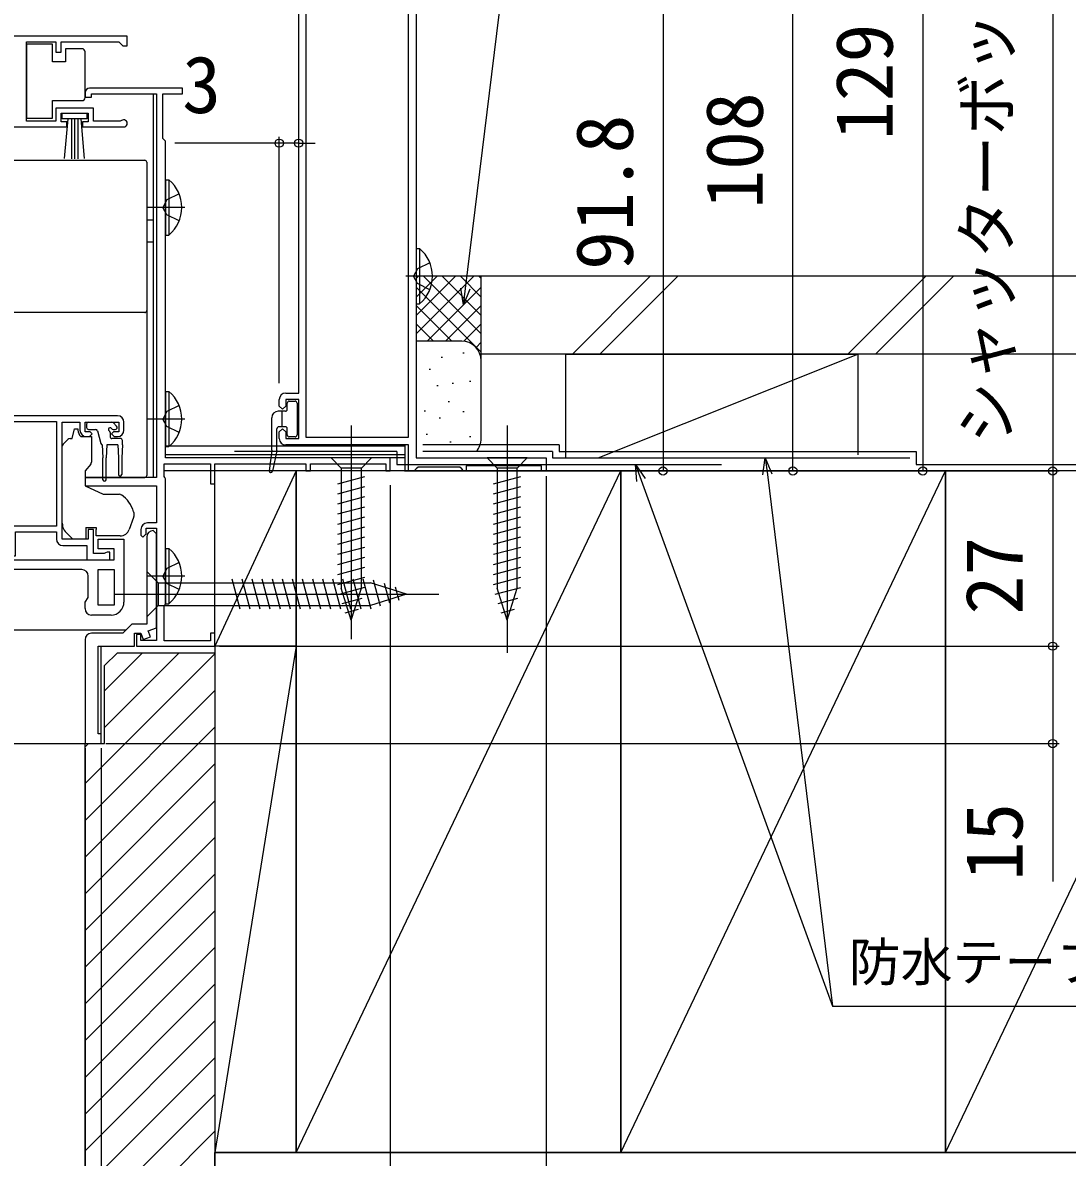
# Model space of a CAD drawing. Units: millimetres, scale not verified. Extents: x -525 to 525, y -783 to 778.
# Drawn here: x 185.4 to 346.2, y -58.5 to 116.4 of the extents above; entities that cross this region are included whole.
import ezdxf
from ezdxf.enums import TextEntityAlignment as Align

# ---------------------------------------------------------------- set-up
doc = ezdxf.new("R2010")
doc.units = ezdxf.units.MM
doc.header["$LTSCALE"] = 4
for name, color, linetype in [('0-2_YKK_11', 7, 'Continuous'), ('0-4_YKK_12', 2, 'Continuous'), ('0-5_YKK_13', 4, 'Continuous'), ('0-7_YKK_D', 6, 'Continuous'), ('0-9_YSS_K', 3, 'Continuous'), ('0-A_YSS_KE', 3, 'Continuous')]:
    doc.layers.add(name, color=color, linetype=linetype)
doc.styles.add('ＭＳ ゴシック', font='')
doc.styles.get('ＭＳ ゴシック').set_extended_font_data('MS Gothic')

msp = doc.modelspace()

# ---------------------------------------------------------------- linework, layer by layer
at = {"layer": '0-2_YKK_11'}
for p, q in [((201.5, 114.3), (167.5, 114.3)), ((201, 53.6), (201, 54.8)), ((194.5, 32.1), (182.5, 32.1)), ((199, 25.1), (196, 25.1))]:
    msp.add_line(p, q, dxfattribs=at)
for points in [[(246, 154.3), (246, 49.3), (266, 49.3), (266, 47.3), (265.3, 47.3), (265.3, 48.1), (253.7, 48.1), (253.7, 47.3), (253.3, 47.3), (253, 47.6), (252.7, 47.9), (246.3, 47.9), (246, 47.6), (245.7, 47.3), (244.8, 47.3), (244.8, 51.3), (225.9, 51.3)], [(225.9, 59.3), (227.9, 59.3), (227.9, 139.1), (206, 139.1), (206, 140.3), (207.1, 140.3), (207.1, 144.842), (207.22, 145.025), (207.22, 145.575), (207.1, 145.758), (207.1, 149.7)], [(200.596, 101.271), (200.402, 101.2), (196.3, 101.2), (196.3, 103.2), (190.5, 103.2), (190.5, 101.2), (186.003, 101.2), (186.003, 113.4), (190.5, 113.4), (190.5, 111.8), (191.3, 111.8), (191.3, 113.4), (200.2, 113.4), (200.5, 113.1), (200.8, 112.8), (201.5, 112.8), (201.5, 114.3)], [(195, 105.6), (195, 104.9), (196, 104.9), (196, 105.4), (206, 105.4)], [(206, 105.4), (206, 46.3), (195, 46.3), (195, 45), (206, 45), (206, 39.3), (204.6, 39.3)], [(207, 105.4), (210, 105.4), (210, 106.3), (195.7, 106.3)], [(203.6, 38.3), (203.6, 37.4), (203.9, 37.1), (204.4, 37.6), (204.4, 38.5), (206, 38.5), (206, 21.2), (203.6, 21.2), (203.6, 22.1), (202.9, 22.1), (202.9, 20.3), (215, 20.3), (215, 22.3), (214.3, 22.3), (214.3, 21.1), (207.2, 21.1), (207.2, 26.454), (207.3, 26.627), (207.4, 26.8), (207.4, 46.1), (207.3, 46.273), (207.2, 46.446), (207.2, 48.4), (214.3, 48.4), (214.3, 45.3), (215, 45.3), (215, 48.4), (229, 48.4), (229, 47.3), (229.7, 47.3), (229.7, 48.4), (241.3, 48.4), (241.3, 47.3), (242, 47.3), (242, 49.3), (207.4, 49.3), (207.4, 98.1), (207.2, 98.3), (207, 98.5), (207, 105.4)], [(167.5, 100.3), (192.2, 100.3), (192.2, 101.1), (191.3, 101.1), (191.3, 102.4), (195.5, 102.4), (195.5, 101.1), (194.6, 101.1), (194.6, 100.3), (200.95, 100.3)], [(224.9, 52.3), (224.9, 53.3), (225.4, 53.8), (225.9, 53.3), (225.9, 52.3), (227.9, 52.3), (227.9, 58.3), (225.9, 58.3), (225.9, 57.3), (225.4, 56.8), (224.9, 57.3), (224.9, 58.3)], [(200, 55.8), (163, 55.8), (163, 54.2), (164.4, 54.2), (164.4, 55), (165.853, 55), (166.076, 54.9), (166.3, 54.8), (179, 54.8), (179, 37.9), (183.4, 37.9), (183.4, 35.1), (181.7, 35.1), (181.7, 35.9), (181, 35.9), (181, 34.2), (184.3, 34.2), (184.3, 37.9), (190.6, 37.9), (190.6, 36.8)], [(191.6, 35.8), (195.3, 35.8), (195.3, 33.6), (198.8, 33.6), (198.8, 34.8), (198.4, 34.8), (198.176, 34.7), (197.953, 34.6), (196.3, 34.6), (196.3, 38.3), (195.5, 38.3), (195.5, 36.8), (191.5, 36.8), (191.5, 54.8), (194.2, 54.8), (194.2, 53.6)], [(195.2, 52.6), (195.7, 52.6), (196.1, 53), (195.8, 53.3), (195, 53.3), (195, 54.8), (200.2, 54.8), (200.2, 53.3), (199.4, 53.3), (199.1, 53), (199.5, 52.6), (200, 52.6)], [(180.5, 33.6), (199.5, 33.6), (199.5, 35.3), (197, 35.3), (197, 36.8), (201, 36.8), (201, 27.1)], [(195, 21.3), (195, 5.3), (197.5, 5.3), (197.5, 6.8), (197, 6.8), (197, 20.3), (202.6, 20.3), (202.6, 22.3), (203.6, 22.3), (203.958, 21.315), (205.086, 21.726), (204.744, 22.666), (206, 23.123), (206, 37.6), (205.5, 38.1)], [(204.5, 37.1), (204.5, 23.7), (202.2, 23.7), (200.8, 22.3), (196, 22.3)], [(195, 26.1), (195, 27.1), (195.5, 27.814), (195.5, 31.1)]]:
    msp.add_lwpolyline(points, dxfattribs=at)
for points in [[(229, 139.1), (229, 52.5), (244.8, 52.5), (244.8, 139.1)], [(179.9, 38.8), (179.9, 54.9), (190.6, 54.9), (190.6, 38.8)], [(199.5, 32.1), (199.5, 26.6), (197, 26.6), (197, 32.1)]]:
    msp.add_lwpolyline(points, close=True, dxfattribs=at)
for centre, radius, start, end in [((195.7, 105.6), 0.7, 90.00001, 179.99999), ((200.95, 100.85), 0.55, 269.99998, 130.11937), ((225.9, 58.3), 1, 90.00001, 179.99999), ((200, 54.8), 1, 0.00001, 89.99999), ((195.2, 53.6), 1, 180.00001, 269.99999), ((200, 53.6), 1, 270.00001, 359.99999), ((225.9, 52.3), 1, 180.00001, 269.99999), ((204.6, 38.3), 1, 90.00001, 179.99999), ((191.6, 36.8), 1, 180.00001, 269.99999), ((205.5, 37.1), 1, 90.00001, 179.99999), ((194.5, 31.1), 1, 0.00001, 89.99999), ((199, 27.1), 2, 270.00001, 359.99999), ((196, 26.1), 1, 180.00001, 269.99999), ((196, 21.3), 1, 90.00001, 179.99999)]:
    msp.add_arc(centre, radius, start, end, dxfattribs=at)
at = {"layer": '0-4_YKK_12'}
for p, q in [((204.5, 86), (205.5, 86)), ((204.5, 82.6), (205.5, 82.6)), ((244.3, 51.1), (207.4, 51.1)), ((244.3, 47.3), (244.3, 51.3)), ((244.3, 49.8), (207.4, 49.8)), ((244.3, 49.3), (207.9, 49.3)), ((244.3, 47.3), (207.2, 47.3)), ((60.75, 22.8), (201.3, 22.8))]:
    msp.add_line(p, q, dxfattribs=at)
for points in [[(205.5, 105.4), (205.5, 86), (205.5, 46.3)], [(60.75, 5.3), (197.5, 5.3), (197.5, 20.3)]]:
    msp.add_lwpolyline(points, dxfattribs=at)
at = {"layer": '0-5_YKK_13'}
for p, q in [((192.003, 112.35), (192.003, 110.35)), ((194.503, 112.35), (192.003, 112.35)), ((192.003, 110.35), (190.003, 110.35)), ((195.003, 104.85), (195.003, 105.35)), ((190.003, 104.35), (194.503, 104.35)), ((191.864, 95.423), (192.4, 101.55)), ((192.9, 101.55), (192.9, 95.4)), ((193.4, 101.55), (193.4, 95.4)), ((193.9, 101.55), (193.9, 95.4)), ((194.936, 95.423), (194.4, 101.55)), ((183.5, 95.163), (204.2, 95.163)), ((204.5, 94.862), (204.5, 93.599)), ((207.4, 92.151), (207.4, 83.651)), ((207.4, 92.151), (207.909, 92.151)), ((207.909, 92.151), (207.909, 83.651)), ((207.4, 89.901), (207.4, 85.901)), ((209.496, 89.976), (207.589, 89.046)), ((210.357, 87.901), (204.68, 87.901)), ((207.589, 89.046), (206.98, 87.901)), ((207.589, 86.756), (206.98, 87.901)), ((209.496, 85.826), (207.589, 86.756)), ((207.4, 83.651), (207.909, 83.651)), ((246, 81.55), (246, 73.05)), ((246, 81.55), (246.509, 81.55)), ((246.509, 81.55), (246.509, 73.05)), ((246, 79.3), (246, 75.3)), ((249.491, 77.3), (244.405, 77.3)), ((246, 73.05), (246.509, 73.05)), ((204.5, 67.753), (204.5, 46.685)), ((207.4, 59.55), (207.4, 51.05)), ((207.4, 59.55), (207.909, 59.55)), ((207.909, 59.55), (207.909, 51.05)), ((226.15, 56.8), (226.15, 57.75)), ((226.45, 58.05), (227.35, 58.05)), ((227.65, 57.75), (227.65, 52.85)), ((207.4, 57.3), (207.4, 53.3)), ((225.85, 56.5), (224.75, 56.5)), ((225.35, 54.1), (225.35, 56.5)), ((195.25, 54.5), (195.25, 54)), ((195.55, 54.8), (199.15, 54.8)), ((199.862, 54.212), (199.362, 54.712)), ((210.357, 55.3), (204.68, 55.3)), ((223.75, 50.519), (223.75, 55.5)), ((236.002, 54.301), (236.002, 21.388)), ((260, 54.3), (260, 19.3)), ((194.369, 52.6), (195.999, 52.6)), ((195.55, 53.7), (196.62, 53.7)), ((195.999, 52.6), (195.999, 48.674)), ((196.91, 53.478), (197.433, 51.522)), ((198.85, 53.239), (198.85, 52.6)), ((199.311, 53.7), (199.65, 53.7)), ((224.55, 50.532), (224.55, 53.8)), ((225.85, 54.1), (224.85, 54.1)), ((225.393, 54.1), (225.35, 54.143)), ((226.15, 52.85), (226.15, 53.8)), ((227.35, 52.55), (226.45, 52.55)), ((191.499, 40.234), (191.499, 51.093)), ((191.646, 51.446), (192.353, 52.154)), ((192.706, 52.3), (192.997, 52.3)), ((197.65, 51.309), (197.75, 49.3)), ((198.35, 51.3), (198.25, 49.3)), ((200.05, 51.3), (198.35, 51.3)), ((200.45, 52.3), (199.15, 52.3)), ((200.05, 51.3), (200.15, 49.3)), ((200.75, 51.3), (200.65, 49.3)), ((200.75, 51.3), (200.75, 52)), ((207.4, 51.05), (207.909, 51.05)), ((197.75, 45.95), (197.75, 49.3)), ((198.25, 45.95), (198.25, 49.3)), ((200.15, 49.3), (200.15, 46.75)), ((200.65, 49.3), (200.65, 46.75)), ((223.748, 50.481), (223.352, 47.331)), ((224.543, 50.469), (223.844, 47.247)), ((239.102, 49.301), (232.902, 49.301)), ((232.902, 49.301), (234.452, 47.751)), ((239.102, 49.301), (237.552, 47.751)), ((263.1, 49.3), (256.9, 49.3)), ((256.9, 49.3), (258.45, 47.75)), ((263.1, 49.3), (261.55, 47.75)), ((234.452, 47.751), (234.452, 29.217)), ((237.552, 47.751), (234.452, 47.751)), ((237.552, 29.217), (237.552, 47.751)), ((258.45, 47.75), (258.45, 29.216)), ((261.55, 47.75), (258.45, 47.75)), ((261.55, 29.216), (261.55, 47.75)), ((194.999, 46.301), (204.2, 46.301)), ((204.5, 46.685), (204.5, 46.601)), ((233.902, 45.325), (238.102, 46.45)), ((257.9, 45.324), (262.1, 46.449)), ((194.999, 45), (197.787, 43.7)), ((233.902, 43.772), (238.102, 44.897)), ((257.9, 43.771), (262.1, 44.896)), ((197.787, 43.7), (200.332, 43.7)), ((200.481, 43.677), (200.332, 43.7)), ((200.481, 43.677), (200.624, 43.606)), ((233.902, 42.219), (238.102, 43.344)), ((257.9, 42.218), (262.1, 43.343)), ((191.499, 39.228), (191.499, 40.234)), ((202.5, 40.877), (202.5, 40.273)), ((233.902, 40.666), (238.102, 41.791)), ((233.902, 39.113), (238.102, 40.238)), ((257.9, 40.665), (262.1, 41.79)), ((257.9, 39.112), (262.1, 40.237)), ((195.099, 38.6), (196.699, 38.6)), ((196.699, 38.6), (196.699, 38.3)), ((202.469, 40.102), (201.808, 38.287)), ((233.902, 37.56), (238.102, 38.685)), ((257.9, 37.559), (262.1, 38.684)), ((233.902, 36.007), (238.102, 37.132)), ((257.9, 36.006), (262.1, 37.131)), ((207.4, 35.35), (207.4, 26.85)), ((207.4, 35.35), (207.909, 35.35)), ((207.909, 35.35), (207.909, 26.85)), ((233.902, 34.454), (238.102, 35.58)), ((257.9, 34.453), (262.1, 35.579)), ((233.902, 32.901), (238.102, 34.027)), ((257.9, 32.9), (262.1, 34.026)), ((204.5, 31.801), (204.5, 24.801)), ((204.5, 31.801), (206.25, 30.051)), ((207.4, 33.1), (207.4, 29.1)), ((233.902, 31.348), (238.102, 32.474)), ((257.9, 31.347), (262.1, 32.473)), ((210.357, 31.1), (204.68, 31.1)), ((206.25, 30.051), (206.25, 26.551)), ((206.25, 30.051), (238.95, 30.051)), ((218.872, 26.001), (217.639, 30.601)), ((220.425, 26.001), (219.192, 30.601)), ((221.978, 26.001), (220.745, 30.601)), ((223.531, 26.001), (222.298, 30.601)), ((225.084, 26.001), (223.851, 30.601)), ((226.637, 26.001), (225.404, 30.601)), ((228.19, 26.001), (226.957, 30.601)), ((229.742, 26.001), (228.51, 30.601)), ((231.295, 26.001), (230.063, 30.601)), ((232.848, 26.001), (231.616, 30.601)), ((234.401, 26.001), (233.169, 30.601)), ((233.902, 29.795), (238.102, 30.921)), ((235.954, 26.001), (234.722, 30.601)), ((237.507, 26.001), (236.274, 30.601)), ((239.058, 26.008), (237.827, 30.601)), ((244.5, 28.301), (238.95, 30.051)), ((240.49, 26.46), (239.412, 30.482)), ((241.922, 26.911), (241.108, 29.947)), ((257.9, 29.794), (262.1, 30.92)), ((199.5, 28.301), (249.5, 28.301)), ((234.16, 28.312), (238.102, 29.368)), ((236.002, 24.301), (234.452, 29.217)), ((236.002, 24.301), (237.552, 29.217)), ((244.5, 28.301), (238.95, 26.551)), ((243.354, 27.363), (242.805, 29.412)), ((258.159, 28.311), (262.1, 29.367)), ((260, 24.3), (258.45, 29.216)), ((260, 24.3), (261.55, 29.216)), ((204.5, 24.801), (206.25, 26.551)), ((206.25, 26.551), (238.95, 26.551)), ((207.4, 26.85), (207.909, 26.85)), ((234.612, 26.88), (237.648, 27.693)), ((258.61, 26.879), (261.646, 27.692)), ((235.063, 25.448), (237.113, 25.997)), ((259.062, 25.447), (261.112, 25.996))]:
    msp.add_line(p, q, dxfattribs=at)
for points in [[(190.003, 110.35), (190.003, 113.05), (186.003, 113.05), (186.003, 101.65)], [(195.003, 105.35), (195.003, 111.35), (195.003, 111.85)], [(186.003, 101.65), (190.003, 101.65), (190.003, 104.35)], [(204.5, 93.599), (204.5, 93.571), (204.5, 93.511), (204.5, 93.421), (204.5, 93.302), (204.5, 93.156), (204.5, 92.987), (204.5, 92.798), (204.5, 92.59), (204.5, 92.371), (204.5, 92.141), (204.5, 91.906)], [(204.5, 91.906), (204.5, 89.305), (204.5, 86.703), (204.5, 84.101), (204.5, 81.499), (204.5, 78.898), (204.5, 76.296), (204.5, 73.694)], [(248.096, 79.375), (246.189, 78.445), (245.58, 77.3)], [(248.096, 75.225), (246.189, 76.155), (245.58, 77.3)], [(204.5, 73.694), (204.5, 73.46), (204.5, 73.231), (204.5, 73.011), (204.5, 72.805), (204.5, 72.615), (204.5, 72.445), (204.5, 72.3), (204.5, 72.18), (204.5, 72.089), (204.5, 72.029), (204.5, 72)], [(204.2, 71.701), (197.3, 71.706), (190.4, 71.707), (183.5, 71.703)], [(204.5, 72), (204.5, 71.336), (204.5, 67.753)], [(209.496, 57.375), (207.589, 56.445), (206.98, 55.3)], [(209.496, 53.225), (207.589, 54.155), (206.98, 55.3)], [(192.997, 52.3), (193.399, 53.8), (193.899, 53.8), (193.899, 53.6)], [(195.882, 48.352), (194.999, 47.3), (194.999, 45)], [(195.099, 38.6), (195.099, 36.8), (193.099, 36.8), (192.085, 37.814)], [(200.399, 37.3), (196.699, 37.3), (196.699, 38.3)], [(209.496, 33.175), (207.589, 32.245), (206.98, 31.1)], [(209.496, 29.025), (207.589, 29.955), (206.98, 31.1)]]:
    msp.add_lwpolyline(points, dxfattribs=at)
msp.add_lwpolyline([(195.3, 101.55), (191.5, 101.55), (191.5, 102.4), (195.3, 102.4)], close=True, dxfattribs=at)
for centre, radius, start, end in [((194.503, 111.85), 0.5, 0.00001, 90), ((194.503, 104.85), 0.5, 270, 359.99995), ((204.369, 87.901), 5.531, 309.79413, 50.20587), ((242.969, 77.3), 5.531, 309.79413, 50.20587), ((204.2, 72.001), 0.3, 269.96096, 359.96055), ((204.369, 55.3), 5.531, 309.79413, 50.20587), ((226.45, 57.75), 0.3, 90, 180), ((227.35, 57.75), 0.3, 0, 90), ((224.75, 55.5), 1, 90, 180), ((225.85, 56.8), 0.3, 270, 0), ((195.55, 54.5), 0.3, 90, 180), ((199.15, 54.5), 0.3, 45, 90), ((199.65, 54), 0.3, 270, 45), ((195.199, 53.6), 1.3, 180, 230.28483), ((195.55, 54), 0.3, 180, 270), ((196.62, 53.4), 0.3, 15, 90), ((198.85, 53.7), 0.25, 33.05573, 236.94427), ((198.55, 53.239), 0.3, 0, 56.94427), ((199.15, 52.6), 0.3, 180, 270), ((199.311, 54), 0.3, 213.05573, 270), ((224.85, 53.8), 0.3, 90, 180), ((225.85, 53.8), 0.3, 0, 90), ((226.45, 52.85), 0.3, 180, 270), ((227.35, 52.85), 0.3, 270, 0), ((191.999, 51.093), 0.5, 135, 180), ((192.706, 51.8), 0.5, 90, 135), ((197.723, 51.6), 0.3, 195, 255.86219), ((200.45, 52), 0.3, 0, 90), ((223.45, 50.519), 0.3, 352.84035, 0), ((224.25, 50.532), 0.3, 347.76031, 0), ((195.499, 48.674), 0.5, 320, 0), ((223.6, 47.3), 0.25, 172.84035, 347.76031), ((198, 45.95), 0.25, 180, 0), ((200.4, 46.75), 0.25, 180, 0), ((204.2, 46.601), 0.3, 269.99581, 359.99601), ((197.7, 39.55), 5, 17.14621, 54.20463), ((202, 40.273), 0.5, 340, 0), ((202, 40.877), 0.5, 0, 17.14621), ((193.499, 39.228), 2, 180, 198.31334), ((193.499, 39.228), 2, 198.31334, 225), ((200.399, 38.8), 1.5, 270, 340), ((204.369, 31.1), 5.531, 309.79413, 50.20587)]:
    msp.add_arc(centre, radius, start, end, dxfattribs=at)
msp.add_ellipse((204.2, 94.862), major_axis=(0, -0.3), ratio=0.998401, start_param=1.5707963, end_param=3.1415927, dxfattribs=at)
at = {"layer": '0-7_YKK_D'}
for p, q in [((344, 222.3), (344, 47.3)), ((324, 176.3), (324, 47.3)), ((304, 47.3), (304, 155.3)), ((284, 139.1), (284, 47.3)), ((224.9, 60.8), (224.9, 98.8)), ((224.9, 97.8), (208.845, 97.8)), ((227.9, 97.8), (224.9, 97.8)), ((227.9, 97.8), (230.45, 97.8)), ((244.2, 47.3), (345, 47.3)), ((268.1, 47.3), (305, 47.3)), ((268.2, 47.3), (325, 47.3)), ((268.2, 47.3), (285, 47.3)), ((268.2, 47.3), (345, 47.3)), ((344, 47.3), (344, 20.3)), ((266, 46.5), (266, -143.7)), ((242, 45.1), (242, -123.7)), ((215.7, 20.3), (345, 20.3)), ((215.7, 20.3), (345, 20.3)), ((215, 18.5), (215, -143.7)), ((215, 18.1), (215, -123.7)), ((215, 18.1), (215, -143.7)), ((198.2, 5.3), (345, 5.3)), ((195, 4.6), (195, -123.7)), ((197.5, 4.6), (197.5, -103.7))]:
    msp.add_line(p, q, dxfattribs=at)
for points in [[(253.254, 72.868), (253.565, 75.399), (273.946, 241.391), (361.042, 241.391)], [(254.243, 75.316), (253.254, 72.868), (252.887, 75.482)], [(299.385, 46.684), (299.752, 49.299), (300.741, 46.851)], [(299.752, 49.299), (300.063, 46.768), (310.121, -35.148)], [(279.98, 45.665), (279.75, 48.295), (281.264, 46.132)], [(279.75, 48.295), (280.622, 45.899), (310.121, -35.148), (400.398, -35.148)], [(344, 20.3), (344, 5.3), (344, -15.977)]]:
    msp.add_lwpolyline(points, dxfattribs=at)
for centre in [(224.9, 97.8), (227.9, 97.8), (284, 47.3), (304, 47.3), (324, 47.3), (344, 47.3), (344, 47.3), (344, 20.3), (344, 20.3), (344, 5.3)]:
    msp.add_circle(centre, 0.637, dxfattribs=at)
at = {"layer": '0-9_YSS_K'}
for p, q in [((256, 77.3), (246, 77.3)), ((246, 68.442), (254.858, 77.3)), ((246, 71.271), (252.029, 77.3)), ((246, 74.099), (249.201, 77.3)), ((246, 76.927), (246.373, 77.3)), ((247.142, 77.3), (256, 68.442)), ((249.971, 77.3), (256, 71.271)), ((252.799, 77.3), (256, 74.099)), ((255.627, 77.3), (256, 76.927)), ((256, 64.3), (256, 77.3)), ((270.042, 65.3), (282.042, 77.3)), ((286.285, 77.3), (274.285, 65.3)), ((312.469, 65.3), (324.469, 77.3)), ((316.711, 65.3), (328.711, 77.3)), ((246, 75.614), (256, 65.614)), ((247.686, 67.3), (256, 75.614)), ((246, 72.785), (251.485, 67.3)), ((250.515, 67.3), (256, 72.785)), ((246, 69.957), (248.675, 67.282)), ((253.325, 67.282), (256, 69.957)), ((253, 67.3), (246, 67.3)), ((255.205, 66.334), (256, 67.128)), ((249.857, 64.805), (250.057, 64.805)), ((253.195, 65.472), (253.395, 65.472)), ((269, 65.3), (269, 49.299)), ((269, 65.3), (314, 65.3)), ((273.997, 49.299), (314, 65.3)), ((314, 65.3), (314, 49.8)), ((248.001, 62.974), (248.201, 62.974)), ((256, 52.3), (256, 64.3)), ((249.189, 60.465), (249.389, 60.465)), ((251.526, 60.799), (251.726, 60.799)), ((254.196, 61.133), (254.396, 61.133)), ((250.923, 58.006), (251.123, 58.006)), ((247.216, 56.545), (247.416, 56.545)), ((253.195, 56.459), (253.395, 56.459)), ((249.523, 55.458), (249.723, 55.458)), ((247.52, 52.951), (247.72, 52.951)), ((254.196, 52.618), (254.396, 52.618)), ((251.192, 51.786), (251.392, 51.786)), ((246.3, 49.3), (253, 49.3)), ((227.5, 47.3), (215, 47.3)), ((215, 20.3), (215, 47.3)), ((227.5, 47.3), (215, 20.3)), ((227.5, -57.7), (277.5, 47.3)), ((227.5, 20.3), (227.5, 47.3)), ((314, 47.3), (269, 47.3)), ((277.5, -57.7), (327.5, 47.3)), ((327.5, -57.7), (377.5, 47.3)), ((198, 13.437), (203.863, 19.3)), ((198, 7.78), (209.52, 19.3)), ((227.5, 20.3), (215, -57.7)), ((227.5, 20.3), (215, 20.3)), ((195, -0.877), (215, 19.123)), ((195, -6.533), (215, 13.467)), ((195, -12.19), (215, 7.81)), ((195, 4.78), (195.52, 5.3)), ((195, -17.847), (215, 2.153)), ((195, -23.504), (215, -3.504)), ((195, -29.161), (215, -9.161)), ((195, -34.818), (215, -14.818)), ((195, -40.475), (215, -20.475)), ((195, -46.131), (215, -26.131)), ((195, -51.788), (215, -31.788)), ((195, -57.445), (215, -37.445)), ((195, -63.102), (215, -43.102)), ((195, -68.759), (215, -48.759)), ((195, -74.416), (215, -54.416))]:
    msp.add_line(p, q, dxfattribs=at)
msp.add_lwpolyline([(227.5, -57.7), (227.5, 20.3), (215, 20.3), (215, -57.7)], close=True, dxfattribs=at)
for centre, start, end in [((253, 64.3), 0, 90), ((253, 52.3), 318.18968, 0)]:
    msp.add_arc(centre, 3, start, end, dxfattribs=at)
at = {"layer": '0-A_YSS_KE'}
for p, q in [((377.5, 77.3), (256, 77.3)), ((267.995, 51.299), (246.991, 51.299)), ((267.995, 51.299), (267.995, 50.299)), ((243, 50.295), (218, 50.295)), ((266.995, 50.299), (246.991, 50.299)), ((277.5, -57.7), (277.5, 47.3)), ((322.995, 48.295), (376.5, 48.295)), ((327.5, -57.7), (327.5, 47.3)), ((512.5, -57.7), (215, -57.7)), ((215, -70.2), (215, -57.7))]:
    msp.add_line(p, q, dxfattribs=at)
for points in [[(377.5, 65.3), (256, 65.3), (256, 77.3)], [(243, 50.295), (243, 48.295), (293, 48.295)], [(266.995, 50.299), (266.995, 49.299), (321.995, 49.299)], [(267.995, 50.299), (322.995, 50.299), (322.995, 48.295)], [(277.5, 47.3), (227.5, 47.3), (227.5, -57.7), (277.5, -57.7)], [(327.5, 47.3), (277.5, 47.3), (277.5, -57.7), (327.5, -57.7)], [(377.5, 47.3), (327.5, 47.3), (327.5, -57.7), (377.5, -57.7)], [(195, -80.7), (195, 5.3), (198, 5.3), (198, 17.3), (200, 19.3), (215, 19.3)], [(215, 19.3), (215, -82.7), (197, -82.7)]]:
    msp.add_lwpolyline(points, dxfattribs=at)

# ---------------------------------------------------------------- texts
at = {"layer": '0-7_YKK_D', "style": 'ＭＳ ゴシック', "width": 0.95}
msp.add_text('シャッターボックス出幅＝175', height=7.331, rotation=90, dxfattribs=at).set_placement((339.683, 51.513), align=Align.BOTTOM_LEFT)
at = {"layer": '0-7_YKK_D', "style": 'ＭＳ ゴシック'}
for s, p in [('129', (322, 98.266)), ('108', (302, 87.698)), ('91.8', (282, 78.268)), ('27', (342, 25.175)), ('15', (342, -15.818))]:
    msp.add_text(s, height=8.798, rotation=90, dxfattribs=at).set_placement(p, align=Align.BOTTOM_LEFT)
for s, height, p in [('3', 8.798, (209.959, 99.8)), ('防水テープ（別途）', 5.865, (312.58, -33.057))]:
    msp.add_text(s, height=height, dxfattribs=at).set_placement(p, align=Align.BOTTOM_LEFT)

doc.saveas('drawing.dxf')
